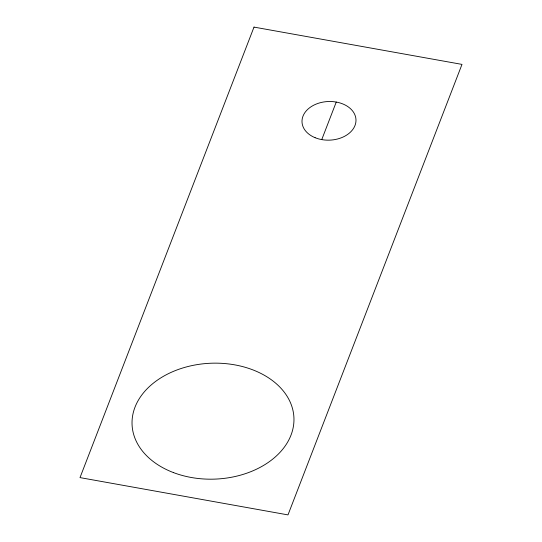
<?xml version="1.0" encoding="UTF-8"?>
<svg xmlns="http://www.w3.org/2000/svg" width="542" height="542" viewBox="0 0 542 542"><rect width="100%" height="100%" fill="white"/><g stroke="black" fill="none" stroke-linecap="round" stroke-linejoin="round"><path stroke-width="0.81" d="M321.752 139.606L336.25 102.059M254.008 27.1L80.006 477.604L287.992 514.9L461.994 64.396L254.008 27.1M173.474 472.597A81.009 57.974 -2.4 0 0 293.96 418.722A81.009 57.974 -2.4 0 0 171.563 372.185A81.009 57.974 -2.4 0 0 173.474 472.597M315.126 137.702A27.005 19.322 -2.4 0 0 355.986 120.595A27.005 19.322 -2.4 0 0 315.884 104.2A27.005 19.322 -2.4 0 0 315.126 137.702"/></g></svg>
